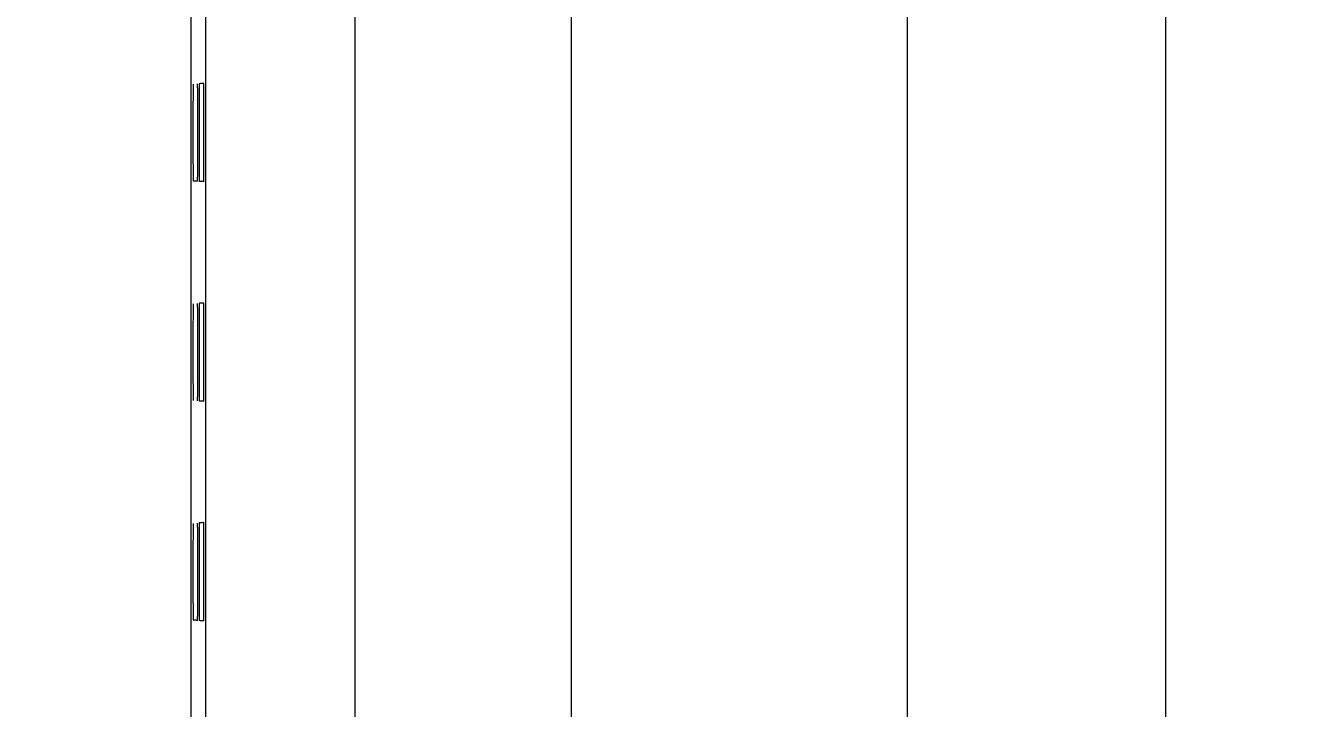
# Model space of a CAD drawing. Header units: millimetres. Extents: x -195 to 1349, y 148 to 750.
# Drawn here: x 1254.91 to 1281.02, y 366.43 to 380.43 of the extents above; entities that cross this region are included whole.
import ezdxf

# ---------------------------------------------------------------- set-up
doc = ezdxf.new("R2010")
doc.units = ezdxf.units.MM
doc.layers.get('0').update_dxf_attribs({"linetype": 'CONTINUOUS'})
doc.layers.get('Defpoints').update_dxf_attribs({"linetype": 'CONTINUOUS'})
doc.layers.add('4', color=7, linetype='CONTINUOUS', true_color=0xffffff)
doc.styles.add('ROMANC', font='romanc.shx', dxfattribs={"bigfont": 'gbcbig.shx'})
doc.dimstyles.new('YanXiu', dxfattribs={"dimtxt": 3.5, "dimasz": 2.2, "dimexe": 0.66, "dimexo": 0.66, "dimgap": 0.66, "dimtad": 0, "dimdec": 1, "dimdsep": 46, "dimtxsty": 'ROMANC', "dimcen": 0, "dimclrd": 131, "dimclre": 131, "dimclrt": 42, "dimazin": 2, "dimtfac": 1, "dimtdec": 1, "dimtofl": 0, "dimtmove": 0, "dimatfit": 3, "dimfxl": 1, "dimlwd": 5, "dimlwe": 5, "dimarcsym": 0})

# ---------------------------------------------------------------- blocks, each defined once
blk = doc.blocks.new('*D57')
at = {"color": 131, "lineweight": 5, "transparency": 16777216}
for p, q in [((1258.018, 492.781), (1285.866, 492.781)), ((1285.206, 490.581), (1285.206, 412.229)), ((1285.206, 319.889), (1285.206, 398.242)), ((1258.693, 317.689), (1285.866, 317.689))]:
    blk.add_line(p, q, dxfattribs=at)
at = {"color": 131, "lineweight": 18, "transparency": 16777216}
for points in [[(1284.839, 490.581), (1285.573, 490.581), (1285.206, 492.781)], [(1284.839, 319.889), (1285.573, 319.889), (1285.206, 317.689)]]:
    blk.add_solid(points, dxfattribs=at)
at = {"layer": 'Defpoints', "color": 0, "lineweight": 18, "transparency": 16777216}
for p in [(1257.358, 492.781), (1258.033, 317.689), (1285.206, 317.689)]:
    blk.add_point(p, dxfattribs=at)
at = {"color": 42, "lineweight": 18, "transparency": 16777216, "insert": (1285.206, 405.235), "char_height": 3.5, "attachment_point": 5, "rotation": 90, "style": 'ROMANC'}
blk.add_mtext('175.1', dxfattribs=at)
blk = doc.blocks.new('*D60')
at = {"color": 131, "lineweight": 5, "transparency": 16777216}
for p, q in [((1251.369, 470.733), (1266.762, 470.733)), ((1266.102, 468.533), (1266.102, 409.729)), ((1266.102, 341.938), (1266.102, 400.742)), ((1250.651, 339.738), (1266.762, 339.738))]:
    blk.add_line(p, q, dxfattribs=at)
at = {"color": 131, "lineweight": 18, "transparency": 16777216}
for points in [[(1265.735, 468.533), (1266.469, 468.533), (1266.102, 470.733)], [(1265.735, 341.938), (1266.469, 341.938), (1266.102, 339.738)]]:
    blk.add_solid(points, dxfattribs=at)
at = {"layer": 'Defpoints', "color": 0, "lineweight": 18, "transparency": 16777216}
for p in [(1250.709, 470.733), (1249.991, 339.738), (1266.102, 339.738)]:
    blk.add_point(p, dxfattribs=at)
at = {"color": 42, "lineweight": 18, "transparency": 16777216, "insert": (1266.102, 405.235), "char_height": 3.5, "attachment_point": 5, "rotation": 90, "style": 'ROMANC'}
blk.add_mtext('131', dxfattribs=at)
blk = doc.blocks.new('*D61')
at = {"color": 131, "lineweight": 5, "transparency": 16777216}
for p, q in [((1248.12, 488.732), (1273.648, 488.732)), ((1272.988, 486.532), (1272.988, 410.145)), ((1272.988, 323.939), (1272.988, 400.325)), ((1248.12, 321.739), (1273.648, 321.739))]:
    blk.add_line(p, q, dxfattribs=at)
at = {"color": 131, "lineweight": 18, "transparency": 16777216}
for points in [[(1272.621, 486.532), (1273.355, 486.532), (1272.988, 488.732)], [(1272.621, 323.939), (1273.355, 323.939), (1272.988, 321.739)]]:
    blk.add_solid(points, dxfattribs=at)
at = {"layer": 'Defpoints', "color": 0, "lineweight": 18, "transparency": 16777216}
for p in [(1247.46, 488.732), (1247.46, 321.739), (1272.988, 321.739)]:
    blk.add_point(p, dxfattribs=at)
at = {"color": 42, "lineweight": 18, "transparency": 16777216, "insert": (1272.988, 405.235), "char_height": 3.5, "attachment_point": 5, "rotation": 90, "style": 'ROMANC'}
blk.add_mtext('167', dxfattribs=at)
blk = doc.blocks.new('*D62')
at = {"color": 131, "lineweight": 5, "transparency": 16777216}
for p, q in [((1256.338, 491.231), (1278.941, 491.231)), ((1278.281, 489.031), (1278.281, 410.145)), ((1278.281, 321.439), (1278.281, 400.325)), ((1257.583, 319.239), (1278.941, 319.239))]:
    blk.add_line(p, q, dxfattribs=at)
at = {"color": 131, "lineweight": 18, "transparency": 16777216}
for points in [[(1277.914, 489.031), (1278.648, 489.031), (1278.281, 491.231)], [(1277.914, 321.439), (1278.648, 321.439), (1278.281, 319.239)]]:
    blk.add_solid(points, dxfattribs=at)
at = {"layer": 'Defpoints', "color": 0, "lineweight": 18, "transparency": 16777216}
for p in [(1255.678, 491.231), (1256.923, 319.239), (1278.281, 319.239)]:
    blk.add_point(p, dxfattribs=at)
at = {"color": 42, "lineweight": 18, "transparency": 16777216, "insert": (1278.281, 405.235), "char_height": 3.5, "attachment_point": 5, "rotation": 90, "style": 'ROMANC'}
blk.add_mtext('172', dxfattribs=at)
blk = doc.blocks.new('*D63')
at = {"color": 131, "lineweight": 5, "transparency": 16777216}
for p, q in [((1244.605, 499.735), (1291.557, 499.735)), ((1290.897, 497.535), (1290.897, 410.145)), ((1290.897, 312.935), (1290.897, 400.325)), ((1244.997, 310.735), (1291.557, 310.735))]:
    blk.add_line(p, q, dxfattribs=at)
at = {"color": 131, "lineweight": 18, "transparency": 16777216}
for points in [[(1290.53, 497.535), (1291.264, 497.535), (1290.897, 499.735)], [(1290.53, 312.935), (1291.264, 312.935), (1290.897, 310.735)]]:
    blk.add_solid(points, dxfattribs=at)
at = {"layer": 'Defpoints', "color": 0, "lineweight": 18, "transparency": 16777216}
for p in [(1243.945, 499.735), (1244.337, 310.735), (1290.897, 310.735)]:
    blk.add_point(p, dxfattribs=at)
at = {"color": 42, "lineweight": 18, "transparency": 16777216, "insert": (1290.897, 405.235), "char_height": 3.5, "attachment_point": 5, "rotation": 90, "style": 'ROMANC'}
blk.add_mtext('189', dxfattribs=at)
blk = doc.blocks.new('*D64')
at = {"color": 131, "lineweight": 5, "transparency": 16777216}
for p, q in [((1260.272, 505.033), (1297.486, 505.033)), ((1296.826, 502.833), (1296.826, 412.645)), ((1296.826, 307.638), (1296.826, 397.825)), ((1259.363, 305.438), (1297.486, 305.438))]:
    blk.add_line(p, q, dxfattribs=at)
at = {"color": 131, "lineweight": 18, "transparency": 16777216}
for points in [[(1296.46, 502.833), (1297.193, 502.833), (1296.826, 505.033)], [(1296.46, 307.638), (1297.193, 307.638), (1296.826, 305.438)]]:
    blk.add_solid(points, dxfattribs=at)
at = {"layer": 'Defpoints', "color": 0, "lineweight": 18, "transparency": 16777216}
for p in [(1259.612, 505.033), (1296.826, 505.033), (1258.703, 305.438)]:
    blk.add_point(p, dxfattribs=at)
at = {"color": 42, "lineweight": 18, "transparency": 16777216, "insert": (1296.826, 405.235), "char_height": 3.5, "attachment_point": 5, "rotation": 90, "style": 'ROMANC'}
blk.add_mtext('199.6', dxfattribs=at)

msp = doc.modelspace()

# ---------------------------------------------------------------- linework, layer by layer
at = {"layer": '4', "color": 7, "linetype": 'Continuous', "lineweight": 18}
for p, q in [((1261.659, 493.431), (1261.659, 317.039)), ((1258.609, 317.689), (1258.609, 492.781))]:
    msp.add_line(p, q, dxfattribs=at)
for points, knots in [([(1258.301, 455.985), (1258.301, 455.879), (1258.301, 455.773), (1258.301, 438.856), (1258.301, 422.046), (1258.301, 388.425), (1258.301, 371.614), (1258.301, 354.698), (1258.301, 354.591), (1258.301, 354.485)], [0, 0, 0, 0, 0.003136, 0.003136, 0.5, 0.5, 0.996864, 0.996864, 1, 1, 1, 1]), ([(1258.348, 379.227), (1258.348, 379.227), (1258.348, 379.221), (1258.347, 379.202), (1258.347, 379.194), (1258.347, 379.175), (1258.347, 379.164), (1258.346, 379.139), (1258.346, 379.112), (1258.346, 379.078), (1258.345, 379.051), (1258.345, 379.042), (1258.345, 379.023), (1258.345, 379.013), (1258.345, 378.981), (1258.345, 378.96), (1258.344, 378.891), (1258.344, 378.841), (1258.344, 378.773), (1258.344, 378.76), (1258.344, 378.732), (1258.344, 378.717), (1258.344, 378.674), (1258.344, 378.645), (1258.344, 378.586), (1258.343, 378.555), (1258.343, 378.509), (1258.343, 378.493), (1258.343, 378.461), (1258.343, 378.445), (1258.343, 378.397), (1258.343, 378.333), (1258.343, 378.269), (1258.343, 378.204), (1258.343, 378.171), (1258.343, 378.123), (1258.343, 378.106), (1258.343, 378.074), (1258.343, 377.994), (1258.343, 377.917), (1258.344, 377.842), (1258.344, 377.827), (1258.344, 377.797), (1258.344, 377.783), (1258.344, 377.739), (1258.344, 377.712), (1258.344, 377.631), (1258.344, 377.581), (1258.345, 377.523), (1258.345, 377.512), (1258.345, 377.49), (1258.345, 377.479), (1258.345, 377.448), (1258.345, 377.429), (1258.346, 377.393), (1258.346, 377.376), (1258.346, 377.346), (1258.346, 377.332), (1258.347, 377.307), (1258.347, 377.285), (1258.347, 377.269), (1258.348, 377.256), (1258.348, 377.251), (1258.348, 377.245), (1258.348, 377.243), (1258.348, 377.243)], [0, 0, 0, 0, 0.0625, 0.0625, 0.09375, 0.09375, 0.125, 0.125, 0.15625, 0.1875, 0.1875, 0.203125, 0.203125, 0.21875, 0.21875, 0.25, 0.25, 0.3125, 0.3125, 0.328125, 0.328125, 0.34375, 0.34375, 0.375, 0.375, 0.40625, 0.40625, 0.421875, 0.421875, 0.4375, 0.4375, 0.46875, 0.5, 0.5, 0.53125, 0.53125, 0.546875, 0.546875, 0.5625, 0.625, 0.625, 0.640625, 0.640625, 0.65625, 0.65625, 0.6875, 0.6875, 0.75, 0.75, 0.765625, 0.765625, 0.78125, 0.78125, 0.8125, 0.8125, 0.84375, 0.84375, 0.875, 0.875, 0.90625, 0.9375, 0.9375, 0.96875, 0.96875, 1, 1, 1, 1]), ([(1258.438, 377.237), (1258.438, 377.237), (1258.438, 377.243), (1258.439, 377.262), (1258.439, 377.27), (1258.439, 377.285), (1258.439, 377.29), (1258.439, 377.301), (1258.439, 377.307), (1258.44, 377.325), (1258.44, 377.353), (1258.44, 377.387), (1258.441, 377.414), (1258.441, 377.423), (1258.441, 377.443), (1258.441, 377.453), (1258.441, 377.484), (1258.441, 377.506), (1258.442, 377.575), (1258.442, 377.625), (1258.442, 377.694), (1258.442, 377.708), (1258.442, 377.736), (1258.442, 377.75), (1258.442, 377.793), (1258.442, 377.823), (1258.442, 377.883), (1258.443, 377.913), (1258.443, 377.96), (1258.443, 377.976), (1258.443, 378.008), (1258.443, 378.024), (1258.443, 378.072), (1258.443, 378.137), (1258.443, 378.202), (1258.443, 378.267), (1258.443, 378.3), (1258.443, 378.349), (1258.443, 378.365), (1258.443, 378.398), (1258.443, 378.478), (1258.443, 378.556), (1258.442, 378.632), (1258.442, 378.647), (1258.442, 378.676), (1258.442, 378.691), (1258.442, 378.734), (1258.442, 378.762), (1258.442, 378.844), (1258.442, 378.894), (1258.441, 378.952), (1258.441, 378.964), (1258.441, 378.986), (1258.441, 378.996), (1258.441, 379.027), (1258.441, 379.047), (1258.44, 379.083), (1258.44, 379.1), (1258.44, 379.131), (1258.44, 379.145), (1258.439, 379.17), (1258.439, 379.192), (1258.439, 379.208), (1258.438, 379.221), (1258.438, 379.226), (1258.438, 379.232), (1258.438, 379.234), (1258.438, 379.234)], [0, 0, 0, 0, 0.0625, 0.0625, 0.09375, 0.09375, 0.109375, 0.109375, 0.125, 0.125, 0.15625, 0.1875, 0.1875, 0.203125, 0.203125, 0.21875, 0.21875, 0.25, 0.25, 0.3125, 0.3125, 0.328125, 0.328125, 0.34375, 0.34375, 0.375, 0.375, 0.40625, 0.40625, 0.421875, 0.421875, 0.4375, 0.4375, 0.46875, 0.5, 0.5, 0.53125, 0.53125, 0.546875, 0.546875, 0.5625, 0.625, 0.625, 0.640625, 0.640625, 0.65625, 0.65625, 0.6875, 0.6875, 0.75, 0.75, 0.765625, 0.765625, 0.78125, 0.78125, 0.8125, 0.8125, 0.84375, 0.84375, 0.875, 0.875, 0.90625, 0.9375, 0.9375, 0.96875, 0.96875, 1, 1, 1, 1]), ([(1258.474, 379.236), (1258.474, 379.236), (1258.473, 379.23), (1258.473, 379.211), (1258.473, 379.203), (1258.472, 379.184), (1258.472, 379.172), (1258.472, 379.147), (1258.472, 379.119), (1258.471, 379.086), (1258.471, 379.059), (1258.471, 379.049), (1258.471, 379.03), (1258.471, 379.019), (1258.471, 378.988), (1258.471, 378.966), (1258.47, 378.897), (1258.47, 378.847), (1258.47, 378.778), (1258.47, 378.764), (1258.47, 378.736), (1258.47, 378.722), (1258.469, 378.678), (1258.469, 378.649), (1258.469, 378.589), (1258.469, 378.558), (1258.469, 378.511), (1258.469, 378.495), (1258.469, 378.463), (1258.469, 378.447), (1258.469, 378.399), (1258.469, 378.334), (1258.469, 378.269), (1258.469, 378.204), (1258.469, 378.171), (1258.469, 378.122), (1258.469, 378.105), (1258.469, 378.073), (1258.469, 377.992), (1258.469, 377.914), (1258.469, 377.838), (1258.469, 377.823), (1258.469, 377.793), (1258.469, 377.779), (1258.47, 377.735), (1258.47, 377.707), (1258.47, 377.626), (1258.47, 377.575), (1258.47, 377.517), (1258.471, 377.505), (1258.471, 377.483), (1258.471, 377.473), (1258.471, 377.441), (1258.471, 377.422), (1258.471, 377.386), (1258.471, 377.369), (1258.472, 377.338), (1258.472, 377.324), (1258.472, 377.298), (1258.473, 377.276), (1258.473, 377.26), (1258.473, 377.248), (1258.473, 377.243), (1258.474, 377.236), (1258.474, 377.234), (1258.474, 377.234)], [0, 0, 0, 0, 0.0625, 0.0625, 0.09375, 0.09375, 0.125, 0.125, 0.15625, 0.1875, 0.1875, 0.203125, 0.203125, 0.21875, 0.21875, 0.25, 0.25, 0.3125, 0.3125, 0.328125, 0.328125, 0.34375, 0.34375, 0.375, 0.375, 0.40625, 0.40625, 0.421875, 0.421875, 0.4375, 0.4375, 0.46875, 0.5, 0.5, 0.53125, 0.53125, 0.546875, 0.546875, 0.5625, 0.625, 0.625, 0.640625, 0.640625, 0.65625, 0.65625, 0.6875, 0.6875, 0.75, 0.75, 0.765625, 0.765625, 0.78125, 0.78125, 0.8125, 0.8125, 0.84375, 0.84375, 0.875, 0.875, 0.90625, 0.9375, 0.9375, 0.96875, 0.96875, 1, 1, 1, 1]), ([(1258.563, 379.242), (1258.55, 379.241), (1258.537, 379.241), (1258.514, 379.239), (1258.505, 379.238), (1258.489, 379.237), (1258.481, 379.237), (1258.474, 379.236)], [0, 0, 0, 0, 0.448295, 0.448295, 0.75351, 0.75351, 1, 1, 1, 1]), ([(1258.563, 377.228), (1258.564, 377.228), (1258.564, 377.235), (1258.564, 377.254), (1258.565, 377.262), (1258.565, 377.276), (1258.565, 377.281), (1258.565, 377.293), (1258.565, 377.299), (1258.565, 377.317), (1258.566, 377.346), (1258.566, 377.379), (1258.566, 377.407), (1258.566, 377.416), (1258.566, 377.436), (1258.567, 377.446), (1258.567, 377.478), (1258.567, 377.5), (1258.567, 377.569), (1258.567, 377.62), (1258.568, 377.689), (1258.568, 377.703), (1258.568, 377.731), (1258.568, 377.746), (1258.568, 377.789), (1258.568, 377.819), (1258.568, 377.88), (1258.568, 377.911), (1258.568, 377.958), (1258.568, 377.974), (1258.568, 378.006), (1258.568, 378.022), (1258.568, 378.071), (1258.569, 378.136), (1258.569, 378.202), (1258.569, 378.267), (1258.569, 378.3), (1258.569, 378.35), (1258.569, 378.366), (1258.568, 378.399), (1258.568, 378.48), (1258.568, 378.559), (1258.568, 378.635), (1258.568, 378.65), (1258.568, 378.68), (1258.568, 378.695), (1258.568, 378.739), (1258.568, 378.767), (1258.567, 378.849), (1258.567, 378.9), (1258.567, 378.959), (1258.567, 378.97), (1258.567, 378.992), (1258.567, 379.003), (1258.566, 379.034), (1258.566, 379.054), (1258.566, 379.091), (1258.566, 379.107), (1258.566, 379.139), (1258.565, 379.153), (1258.565, 379.178), (1258.565, 379.2), (1258.564, 379.216), (1258.564, 379.229), (1258.564, 379.234), (1258.564, 379.241), (1258.563, 379.242), (1258.563, 379.242)], [0, 0, 0, 0, 0.0625, 0.0625, 0.09375, 0.09375, 0.109375, 0.109375, 0.125, 0.125, 0.15625, 0.1875, 0.1875, 0.203125, 0.203125, 0.21875, 0.21875, 0.25, 0.25, 0.3125, 0.3125, 0.328125, 0.328125, 0.34375, 0.34375, 0.375, 0.375, 0.40625, 0.40625, 0.421875, 0.421875, 0.4375, 0.4375, 0.46875, 0.5, 0.5, 0.53125, 0.53125, 0.546875, 0.546875, 0.5625, 0.625, 0.625, 0.640625, 0.640625, 0.65625, 0.65625, 0.6875, 0.6875, 0.75, 0.75, 0.765625, 0.765625, 0.78125, 0.78125, 0.8125, 0.8125, 0.84375, 0.84375, 0.875, 0.875, 0.90625, 0.9375, 0.9375, 0.96875, 0.96875, 1, 1, 1, 1]), ([(1258.438, 377.237), (1258.425, 377.238), (1258.413, 377.239), (1258.392, 377.24), (1258.384, 377.241), (1258.366, 377.242), (1258.357, 377.243), (1258.348, 377.243)], [0, 0, 0, 0, 0.406541, 0.406541, 0.703271, 0.703271, 1, 1, 1, 1]), ([(1258.563, 377.228), (1258.55, 377.229), (1258.537, 377.23), (1258.514, 377.232), (1258.505, 377.232), (1258.489, 377.233), (1258.481, 377.234), (1258.474, 377.234)], [0, 0, 0, 0, 0.448296, 0.448296, 0.75351, 0.75351, 1, 1, 1, 1]), ([(1258.348, 374.727), (1258.348, 374.727), (1258.348, 374.721), (1258.347, 374.702), (1258.347, 374.694), (1258.347, 374.675), (1258.347, 374.664), (1258.346, 374.639), (1258.346, 374.612), (1258.346, 374.578), (1258.345, 374.551), (1258.345, 374.542), (1258.345, 374.523), (1258.345, 374.513), (1258.345, 374.481), (1258.345, 374.46), (1258.344, 374.391), (1258.344, 374.341), (1258.344, 374.273), (1258.344, 374.26), (1258.344, 374.232), (1258.344, 374.217), (1258.344, 374.174), (1258.344, 374.145), (1258.344, 374.086), (1258.343, 374.055), (1258.343, 374.009), (1258.343, 373.993), (1258.343, 373.961), (1258.343, 373.945), (1258.343, 373.897), (1258.343, 373.833), (1258.343, 373.769), (1258.343, 373.704), (1258.343, 373.671), (1258.343, 373.623), (1258.343, 373.606), (1258.343, 373.574), (1258.343, 373.494), (1258.343, 373.417), (1258.344, 373.342), (1258.344, 373.327), (1258.344, 373.297), (1258.344, 373.283), (1258.344, 373.239), (1258.344, 373.212), (1258.344, 373.131), (1258.344, 373.081), (1258.345, 373.023), (1258.345, 373.012), (1258.345, 372.99), (1258.345, 372.979), (1258.345, 372.948), (1258.345, 372.929), (1258.346, 372.893), (1258.346, 372.876), (1258.346, 372.846), (1258.346, 372.832), (1258.347, 372.807), (1258.347, 372.785), (1258.347, 372.769), (1258.348, 372.756), (1258.348, 372.751), (1258.348, 372.745), (1258.348, 372.743), (1258.348, 372.743)], [0, 0, 0, 0, 0.0625, 0.0625, 0.09375, 0.09375, 0.125, 0.125, 0.15625, 0.1875, 0.1875, 0.203125, 0.203125, 0.21875, 0.21875, 0.25, 0.25, 0.3125, 0.3125, 0.328125, 0.328125, 0.34375, 0.34375, 0.375, 0.375, 0.40625, 0.40625, 0.421875, 0.421875, 0.4375, 0.4375, 0.46875, 0.5, 0.5, 0.53125, 0.53125, 0.546875, 0.546875, 0.5625, 0.625, 0.625, 0.640625, 0.640625, 0.65625, 0.65625, 0.6875, 0.6875, 0.75, 0.75, 0.765625, 0.765625, 0.78125, 0.78125, 0.8125, 0.8125, 0.84375, 0.84375, 0.875, 0.875, 0.90625, 0.9375, 0.9375, 0.96875, 0.96875, 1, 1, 1, 1]), ([(1258.438, 372.737), (1258.438, 372.737), (1258.438, 372.743), (1258.439, 372.762), (1258.439, 372.77), (1258.439, 372.785), (1258.439, 372.79), (1258.439, 372.801), (1258.439, 372.807), (1258.44, 372.825), (1258.44, 372.853), (1258.44, 372.887), (1258.441, 372.914), (1258.441, 372.923), (1258.441, 372.943), (1258.441, 372.953), (1258.441, 372.984), (1258.441, 373.006), (1258.442, 373.075), (1258.442, 373.125), (1258.442, 373.194), (1258.442, 373.208), (1258.442, 373.236), (1258.442, 373.25), (1258.442, 373.293), (1258.442, 373.323), (1258.442, 373.383), (1258.443, 373.413), (1258.443, 373.46), (1258.443, 373.476), (1258.443, 373.508), (1258.443, 373.524), (1258.443, 373.572), (1258.443, 373.637), (1258.443, 373.702), (1258.443, 373.767), (1258.443, 373.8), (1258.443, 373.849), (1258.443, 373.865), (1258.443, 373.898), (1258.443, 373.978), (1258.443, 374.056), (1258.442, 374.132), (1258.442, 374.147), (1258.442, 374.176), (1258.442, 374.191), (1258.442, 374.234), (1258.442, 374.262), (1258.442, 374.344), (1258.442, 374.394), (1258.441, 374.452), (1258.441, 374.464), (1258.441, 374.486), (1258.441, 374.496), (1258.441, 374.527), (1258.441, 374.547), (1258.44, 374.583), (1258.44, 374.6), (1258.44, 374.631), (1258.44, 374.645), (1258.439, 374.67), (1258.439, 374.692), (1258.439, 374.708), (1258.438, 374.721), (1258.438, 374.726), (1258.438, 374.732), (1258.438, 374.734), (1258.438, 374.734)], [0, 0, 0, 0, 0.0625, 0.0625, 0.09375, 0.09375, 0.109375, 0.109375, 0.125, 0.125, 0.15625, 0.1875, 0.1875, 0.203125, 0.203125, 0.21875, 0.21875, 0.25, 0.25, 0.3125, 0.3125, 0.328125, 0.328125, 0.34375, 0.34375, 0.375, 0.375, 0.40625, 0.40625, 0.421875, 0.421875, 0.4375, 0.4375, 0.46875, 0.5, 0.5, 0.53125, 0.53125, 0.546875, 0.546875, 0.5625, 0.625, 0.625, 0.640625, 0.640625, 0.65625, 0.65625, 0.6875, 0.6875, 0.75, 0.75, 0.765625, 0.765625, 0.78125, 0.78125, 0.8125, 0.8125, 0.84375, 0.84375, 0.875, 0.875, 0.90625, 0.9375, 0.9375, 0.96875, 0.96875, 1, 1, 1, 1]), ([(1258.474, 374.736), (1258.474, 374.736), (1258.473, 374.73), (1258.473, 374.711), (1258.473, 374.703), (1258.472, 374.684), (1258.472, 374.672), (1258.472, 374.647), (1258.472, 374.619), (1258.471, 374.586), (1258.471, 374.559), (1258.471, 374.549), (1258.471, 374.53), (1258.471, 374.519), (1258.471, 374.488), (1258.471, 374.466), (1258.47, 374.397), (1258.47, 374.347), (1258.47, 374.278), (1258.47, 374.264), (1258.47, 374.236), (1258.47, 374.222), (1258.469, 374.178), (1258.469, 374.149), (1258.469, 374.089), (1258.469, 374.058), (1258.469, 374.011), (1258.469, 373.995), (1258.469, 373.963), (1258.469, 373.947), (1258.469, 373.899), (1258.469, 373.834), (1258.469, 373.769), (1258.469, 373.704), (1258.469, 373.671), (1258.469, 373.622), (1258.469, 373.605), (1258.469, 373.573), (1258.469, 373.492), (1258.469, 373.414), (1258.469, 373.338), (1258.469, 373.323), (1258.469, 373.293), (1258.469, 373.279), (1258.47, 373.235), (1258.47, 373.207), (1258.47, 373.126), (1258.47, 373.075), (1258.47, 373.017), (1258.471, 373.005), (1258.471, 372.983), (1258.471, 372.973), (1258.471, 372.941), (1258.471, 372.922), (1258.471, 372.886), (1258.471, 372.869), (1258.472, 372.838), (1258.472, 372.824), (1258.472, 372.798), (1258.473, 372.776), (1258.473, 372.76), (1258.473, 372.748), (1258.473, 372.743), (1258.474, 372.736), (1258.474, 372.734), (1258.474, 372.734)], [0, 0, 0, 0, 0.0625, 0.0625, 0.09375, 0.09375, 0.125, 0.125, 0.15625, 0.1875, 0.1875, 0.203125, 0.203125, 0.21875, 0.21875, 0.25, 0.25, 0.3125, 0.3125, 0.328125, 0.328125, 0.34375, 0.34375, 0.375, 0.375, 0.40625, 0.40625, 0.421875, 0.421875, 0.4375, 0.4375, 0.46875, 0.5, 0.5, 0.53125, 0.53125, 0.546875, 0.546875, 0.5625, 0.625, 0.625, 0.640625, 0.640625, 0.65625, 0.65625, 0.6875, 0.6875, 0.75, 0.75, 0.765625, 0.765625, 0.78125, 0.78125, 0.8125, 0.8125, 0.84375, 0.84375, 0.875, 0.875, 0.90625, 0.9375, 0.9375, 0.96875, 0.96875, 1, 1, 1, 1]), ([(1258.563, 374.742), (1258.55, 374.741), (1258.537, 374.741), (1258.514, 374.739), (1258.505, 374.738), (1258.489, 374.737), (1258.481, 374.737), (1258.474, 374.736)], [0, 0, 0, 0, 0.448295, 0.448295, 0.75351, 0.75351, 1, 1, 1, 1]), ([(1258.563, 372.728), (1258.564, 372.728), (1258.564, 372.735), (1258.564, 372.754), (1258.565, 372.762), (1258.565, 372.776), (1258.565, 372.781), (1258.565, 372.793), (1258.565, 372.799), (1258.565, 372.817), (1258.566, 372.846), (1258.566, 372.879), (1258.566, 372.907), (1258.566, 372.916), (1258.566, 372.936), (1258.567, 372.946), (1258.567, 372.978), (1258.567, 373), (1258.567, 373.069), (1258.567, 373.12), (1258.568, 373.189), (1258.568, 373.203), (1258.568, 373.231), (1258.568, 373.246), (1258.568, 373.289), (1258.568, 373.319), (1258.568, 373.38), (1258.568, 373.411), (1258.568, 373.458), (1258.568, 373.474), (1258.568, 373.506), (1258.568, 373.522), (1258.568, 373.571), (1258.569, 373.636), (1258.569, 373.702), (1258.569, 373.767), (1258.569, 373.8), (1258.569, 373.85), (1258.569, 373.866), (1258.568, 373.899), (1258.568, 373.98), (1258.568, 374.059), (1258.568, 374.135), (1258.568, 374.15), (1258.568, 374.18), (1258.568, 374.195), (1258.568, 374.239), (1258.568, 374.267), (1258.567, 374.349), (1258.567, 374.4), (1258.567, 374.459), (1258.567, 374.47), (1258.567, 374.492), (1258.567, 374.503), (1258.566, 374.534), (1258.566, 374.554), (1258.566, 374.591), (1258.566, 374.607), (1258.566, 374.639), (1258.565, 374.653), (1258.565, 374.678), (1258.565, 374.7), (1258.564, 374.716), (1258.564, 374.729), (1258.564, 374.734), (1258.564, 374.741), (1258.563, 374.742), (1258.563, 374.742)], [0, 0, 0, 0, 0.0625, 0.0625, 0.09375, 0.09375, 0.109375, 0.109375, 0.125, 0.125, 0.15625, 0.1875, 0.1875, 0.203125, 0.203125, 0.21875, 0.21875, 0.25, 0.25, 0.3125, 0.3125, 0.328125, 0.328125, 0.34375, 0.34375, 0.375, 0.375, 0.40625, 0.40625, 0.421875, 0.421875, 0.4375, 0.4375, 0.46875, 0.5, 0.5, 0.53125, 0.53125, 0.546875, 0.546875, 0.5625, 0.625, 0.625, 0.640625, 0.640625, 0.65625, 0.65625, 0.6875, 0.6875, 0.75, 0.75, 0.765625, 0.765625, 0.78125, 0.78125, 0.8125, 0.8125, 0.84375, 0.84375, 0.875, 0.875, 0.90625, 0.9375, 0.9375, 0.96875, 0.96875, 1, 1, 1, 1]), ([(1258.563, 372.728), (1258.55, 372.729), (1258.537, 372.73), (1258.514, 372.732), (1258.505, 372.732), (1258.489, 372.733), (1258.481, 372.734), (1258.474, 372.734)], [0, 0, 0, 0, 0.448296, 0.448296, 0.75351, 0.75351, 1, 1, 1, 1]), ([(1258.348, 370.227), (1258.348, 370.227), (1258.348, 370.221), (1258.347, 370.202), (1258.347, 370.194), (1258.347, 370.175), (1258.347, 370.164), (1258.346, 370.139), (1258.346, 370.112), (1258.346, 370.078), (1258.345, 370.051), (1258.345, 370.042), (1258.345, 370.023), (1258.345, 370.013), (1258.345, 369.981), (1258.345, 369.96), (1258.344, 369.891), (1258.344, 369.841), (1258.344, 369.773), (1258.344, 369.76), (1258.344, 369.732), (1258.344, 369.717), (1258.344, 369.674), (1258.344, 369.645), (1258.344, 369.586), (1258.343, 369.555), (1258.343, 369.509), (1258.343, 369.493), (1258.343, 369.461), (1258.343, 369.445), (1258.343, 369.397), (1258.343, 369.333), (1258.343, 369.269), (1258.343, 369.204), (1258.343, 369.171), (1258.343, 369.123), (1258.343, 369.106), (1258.343, 369.074), (1258.343, 368.994), (1258.343, 368.917), (1258.344, 368.842), (1258.344, 368.827), (1258.344, 368.797), (1258.344, 368.783), (1258.344, 368.739), (1258.344, 368.712), (1258.344, 368.631), (1258.344, 368.581), (1258.345, 368.523), (1258.345, 368.512), (1258.345, 368.49), (1258.345, 368.479), (1258.345, 368.448), (1258.345, 368.429), (1258.346, 368.393), (1258.346, 368.376), (1258.346, 368.346), (1258.346, 368.332), (1258.347, 368.307), (1258.347, 368.285), (1258.347, 368.269), (1258.348, 368.256), (1258.348, 368.251), (1258.348, 368.245), (1258.348, 368.243), (1258.348, 368.243)], [0, 0, 0, 0, 0.0625, 0.0625, 0.09375, 0.09375, 0.125, 0.125, 0.15625, 0.1875, 0.1875, 0.203125, 0.203125, 0.21875, 0.21875, 0.25, 0.25, 0.3125, 0.3125, 0.328125, 0.328125, 0.34375, 0.34375, 0.375, 0.375, 0.40625, 0.40625, 0.421875, 0.421875, 0.4375, 0.4375, 0.46875, 0.5, 0.5, 0.53125, 0.53125, 0.546875, 0.546875, 0.5625, 0.625, 0.625, 0.640625, 0.640625, 0.65625, 0.65625, 0.6875, 0.6875, 0.75, 0.75, 0.765625, 0.765625, 0.78125, 0.78125, 0.8125, 0.8125, 0.84375, 0.84375, 0.875, 0.875, 0.90625, 0.9375, 0.9375, 0.96875, 0.96875, 1, 1, 1, 1]), ([(1258.438, 368.237), (1258.438, 368.237), (1258.438, 368.243), (1258.439, 368.262), (1258.439, 368.27), (1258.439, 368.285), (1258.439, 368.29), (1258.439, 368.301), (1258.439, 368.307), (1258.44, 368.325), (1258.44, 368.353), (1258.44, 368.387), (1258.441, 368.414), (1258.441, 368.423), (1258.441, 368.443), (1258.441, 368.453), (1258.441, 368.484), (1258.441, 368.506), (1258.442, 368.575), (1258.442, 368.625), (1258.442, 368.694), (1258.442, 368.708), (1258.442, 368.736), (1258.442, 368.75), (1258.442, 368.793), (1258.442, 368.823), (1258.442, 368.883), (1258.443, 368.913), (1258.443, 368.96), (1258.443, 368.976), (1258.443, 369.008), (1258.443, 369.024), (1258.443, 369.072), (1258.443, 369.137), (1258.443, 369.202), (1258.443, 369.267), (1258.443, 369.3), (1258.443, 369.349), (1258.443, 369.365), (1258.443, 369.398), (1258.443, 369.478), (1258.443, 369.556), (1258.442, 369.632), (1258.442, 369.647), (1258.442, 369.676), (1258.442, 369.691), (1258.442, 369.734), (1258.442, 369.762), (1258.442, 369.844), (1258.442, 369.894), (1258.441, 369.952), (1258.441, 369.964), (1258.441, 369.986), (1258.441, 369.996), (1258.441, 370.027), (1258.441, 370.047), (1258.44, 370.083), (1258.44, 370.1), (1258.44, 370.131), (1258.44, 370.145), (1258.439, 370.17), (1258.439, 370.192), (1258.439, 370.208), (1258.438, 370.221), (1258.438, 370.226), (1258.438, 370.232), (1258.438, 370.234), (1258.438, 370.234)], [0, 0, 0, 0, 0.0625, 0.0625, 0.09375, 0.09375, 0.109375, 0.109375, 0.125, 0.125, 0.15625, 0.1875, 0.1875, 0.203125, 0.203125, 0.21875, 0.21875, 0.25, 0.25, 0.3125, 0.3125, 0.328125, 0.328125, 0.34375, 0.34375, 0.375, 0.375, 0.40625, 0.40625, 0.421875, 0.421875, 0.4375, 0.4375, 0.46875, 0.5, 0.5, 0.53125, 0.53125, 0.546875, 0.546875, 0.5625, 0.625, 0.625, 0.640625, 0.640625, 0.65625, 0.65625, 0.6875, 0.6875, 0.75, 0.75, 0.765625, 0.765625, 0.78125, 0.78125, 0.8125, 0.8125, 0.84375, 0.84375, 0.875, 0.875, 0.90625, 0.9375, 0.9375, 0.96875, 0.96875, 1, 1, 1, 1]), ([(1258.474, 370.236), (1258.474, 370.236), (1258.473, 370.23), (1258.473, 370.211), (1258.473, 370.203), (1258.472, 370.184), (1258.472, 370.172), (1258.472, 370.147), (1258.472, 370.119), (1258.471, 370.086), (1258.471, 370.059), (1258.471, 370.049), (1258.471, 370.03), (1258.471, 370.019), (1258.471, 369.988), (1258.471, 369.966), (1258.47, 369.897), (1258.47, 369.847), (1258.47, 369.778), (1258.47, 369.764), (1258.47, 369.736), (1258.47, 369.722), (1258.469, 369.678), (1258.469, 369.649), (1258.469, 369.589), (1258.469, 369.558), (1258.469, 369.511), (1258.469, 369.495), (1258.469, 369.463), (1258.469, 369.447), (1258.469, 369.399), (1258.469, 369.334), (1258.469, 369.269), (1258.469, 369.204), (1258.469, 369.171), (1258.469, 369.122), (1258.469, 369.105), (1258.469, 369.073), (1258.469, 368.992), (1258.469, 368.914), (1258.469, 368.838), (1258.469, 368.823), (1258.469, 368.793), (1258.469, 368.779), (1258.47, 368.735), (1258.47, 368.707), (1258.47, 368.626), (1258.47, 368.575), (1258.47, 368.517), (1258.471, 368.505), (1258.471, 368.483), (1258.471, 368.473), (1258.471, 368.441), (1258.471, 368.422), (1258.471, 368.386), (1258.471, 368.369), (1258.472, 368.338), (1258.472, 368.324), (1258.472, 368.298), (1258.473, 368.276), (1258.473, 368.26), (1258.473, 368.248), (1258.473, 368.243), (1258.474, 368.236), (1258.474, 368.234), (1258.474, 368.234)], [0, 0, 0, 0, 0.0625, 0.0625, 0.09375, 0.09375, 0.125, 0.125, 0.15625, 0.1875, 0.1875, 0.203125, 0.203125, 0.21875, 0.21875, 0.25, 0.25, 0.3125, 0.3125, 0.328125, 0.328125, 0.34375, 0.34375, 0.375, 0.375, 0.40625, 0.40625, 0.421875, 0.421875, 0.4375, 0.4375, 0.46875, 0.5, 0.5, 0.53125, 0.53125, 0.546875, 0.546875, 0.5625, 0.625, 0.625, 0.640625, 0.640625, 0.65625, 0.65625, 0.6875, 0.6875, 0.75, 0.75, 0.765625, 0.765625, 0.78125, 0.78125, 0.8125, 0.8125, 0.84375, 0.84375, 0.875, 0.875, 0.90625, 0.9375, 0.9375, 0.96875, 0.96875, 1, 1, 1, 1]), ([(1258.563, 370.242), (1258.55, 370.241), (1258.537, 370.241), (1258.514, 370.239), (1258.505, 370.238), (1258.489, 370.237), (1258.481, 370.237), (1258.474, 370.236)], [0, 0, 0, 0, 0.448295, 0.448295, 0.75351, 0.75351, 1, 1, 1, 1]), ([(1258.563, 368.228), (1258.564, 368.228), (1258.564, 368.235), (1258.564, 368.254), (1258.565, 368.262), (1258.565, 368.276), (1258.565, 368.281), (1258.565, 368.293), (1258.565, 368.299), (1258.565, 368.317), (1258.566, 368.346), (1258.566, 368.379), (1258.566, 368.407), (1258.566, 368.416), (1258.566, 368.436), (1258.567, 368.446), (1258.567, 368.478), (1258.567, 368.5), (1258.567, 368.569), (1258.567, 368.62), (1258.568, 368.689), (1258.568, 368.703), (1258.568, 368.731), (1258.568, 368.746), (1258.568, 368.789), (1258.568, 368.819), (1258.568, 368.88), (1258.568, 368.911), (1258.568, 368.958), (1258.568, 368.974), (1258.568, 369.006), (1258.568, 369.022), (1258.568, 369.071), (1258.569, 369.136), (1258.569, 369.202), (1258.569, 369.267), (1258.569, 369.3), (1258.569, 369.35), (1258.569, 369.366), (1258.568, 369.399), (1258.568, 369.48), (1258.568, 369.559), (1258.568, 369.635), (1258.568, 369.65), (1258.568, 369.68), (1258.568, 369.695), (1258.568, 369.739), (1258.568, 369.767), (1258.567, 369.849), (1258.567, 369.9), (1258.567, 369.959), (1258.567, 369.97), (1258.567, 369.992), (1258.567, 370.003), (1258.566, 370.034), (1258.566, 370.054), (1258.566, 370.091), (1258.566, 370.107), (1258.566, 370.139), (1258.565, 370.153), (1258.565, 370.178), (1258.565, 370.2), (1258.564, 370.216), (1258.564, 370.229), (1258.564, 370.234), (1258.564, 370.241), (1258.563, 370.242), (1258.563, 370.242)], [0, 0, 0, 0, 0.0625, 0.0625, 0.09375, 0.09375, 0.109375, 0.109375, 0.125, 0.125, 0.15625, 0.1875, 0.1875, 0.203125, 0.203125, 0.21875, 0.21875, 0.25, 0.25, 0.3125, 0.3125, 0.328125, 0.328125, 0.34375, 0.34375, 0.375, 0.375, 0.40625, 0.40625, 0.421875, 0.421875, 0.4375, 0.4375, 0.46875, 0.5, 0.5, 0.53125, 0.53125, 0.546875, 0.546875, 0.5625, 0.625, 0.625, 0.640625, 0.640625, 0.65625, 0.65625, 0.6875, 0.6875, 0.75, 0.75, 0.765625, 0.765625, 0.78125, 0.78125, 0.8125, 0.8125, 0.84375, 0.84375, 0.875, 0.875, 0.90625, 0.9375, 0.9375, 0.96875, 0.96875, 1, 1, 1, 1]), ([(1258.438, 368.237), (1258.425, 368.238), (1258.413, 368.239), (1258.392, 368.24), (1258.384, 368.241), (1258.366, 368.242), (1258.357, 368.243), (1258.348, 368.243)], [0, 0, 0, 0, 0.406541, 0.406541, 0.703271, 0.703271, 1, 1, 1, 1]), ([(1258.563, 368.228), (1258.55, 368.229), (1258.537, 368.23), (1258.514, 368.232), (1258.505, 368.232), (1258.489, 368.233), (1258.481, 368.234), (1258.474, 368.234)], [0, 0, 0, 0, 0.448296, 0.448296, 0.75351, 0.75351, 1, 1, 1, 1])]:
    msp.add_open_spline(points, degree=3, knots=knots, dxfattribs=at)

# ---------------------------------------------------------------- dimensions: what is measured, and where the dimension line sits
at = {"lineweight": 18}
for base, p1, p2, picture, middle in [((1296.826, 505.033), (1258.703, 305.438), (1259.612, 505.033), '*D64', (1296.826, 405.235)), ((1278.281, 319.239), (1255.678, 491.231), (1256.923, 319.239), '*D62', (1278.281, 405.235)), ((1272.988, 321.739), (1247.46, 488.732), (1247.46, 321.739), '*D61', (1272.988, 405.235)), ((1266.102, 339.738), (1250.709, 470.733), (1249.991, 339.738), '*D60', (1266.102, 405.235))]:
    dim = msp.add_linear_dim(base=base, p1=p1, p2=p2, angle=90, dimstyle='YanXiu', dxfattribs=at)
    dim.commit()
    dim.dimension.update_dxf_attribs({"geometry": picture, "text_midpoint": middle})
for base, p1, p2, picture, middle in [((1290.897, 310.735), (1243.945, 499.735), (1244.337, 310.735), '*D63', (1290.897, 405.235)), ((1285.206, 317.689), (1257.358, 492.781), (1258.033, 317.689), '*D57', (1285.206, 405.235))]:
    dim = msp.add_linear_dim(base=base, p1=p1, p2=p2, angle=90, dimstyle='YanXiu', dxfattribs=at)
    dim.commit()
    dim.dimension.update_dxf_attribs({"geometry": picture, "text_midpoint": middle, "dimtype": 160})

doc.saveas('drawing.dxf')
